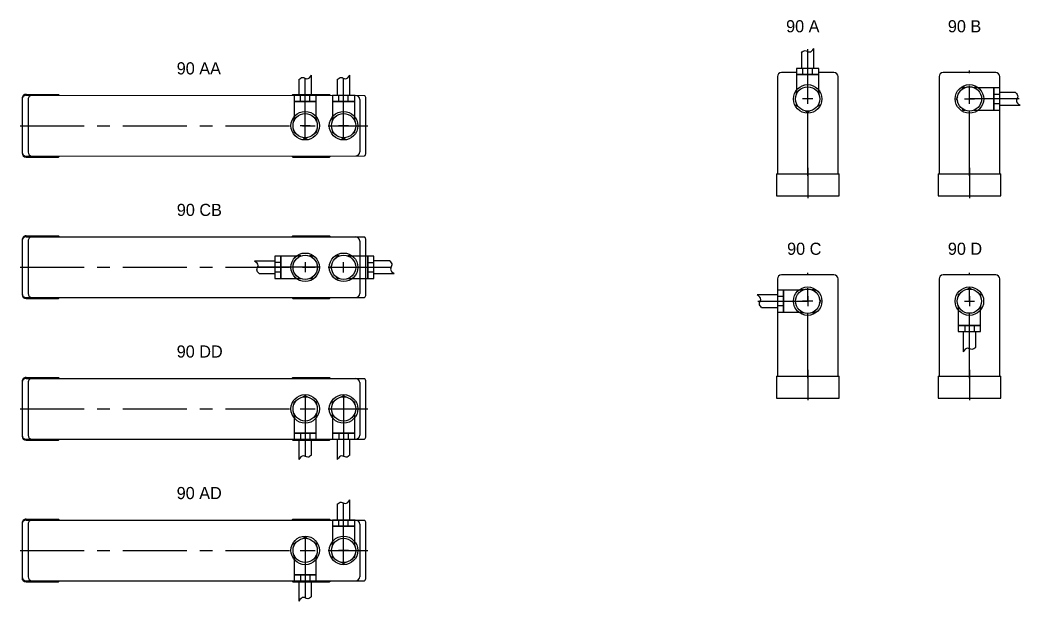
# Model space of a CAD drawing. Header units: millimetres. Extents: x -1175 to 1731, y -317 to 650.
# Drawn here: x -1175.3 to -680.8, y -317.4 to -30.2 of the extents above; entities that cross this region are included whole.
import ezdxf

# ---------------------------------------------------------------- set-up
doc = ezdxf.new("R2010")
doc.units = ezdxf.units.MM
doc.linetypes.add('CENTER', pattern=[50.8, 31.75, -6.35, 6.35, -6.35])

# ---------------------------------------------------------------- blocks, each defined once
blk = doc.blocks.new('A$C6F8D5C32')
at = {"lineweight": 30}
for p, q in [((3.09, 15), (3.09, 25)), ((-3.11, 22.82), (-3.11, 15)), ((-2.34, 12), (-2.34, 15)), ((2.31, 12), (2.31, 15)), ((5.49, 12), (-5.51, 12)), ((-5.51, 12), (-5.51, 2.4)), ((5.49, 2.4), (5.49, 12))]:
    blk.add_line(p, q, dxfattribs=at)
at = {"color": 4, "linetype": 'CENTER'}
for p, q in [((0, -7.05), (-0.02, 23.48)), ((2.5, 0), (-2.5, 0))]:
    blk.add_line(p, q, dxfattribs=at)
at = {"lineweight": 30}
blk.add_lwpolyline([(5.49, 12), (5.49, 15), (-5.51, 15), (-5.51, 12)], close=True, dxfattribs=at)
for points in [[(-5.51, 3.31), (-5.63, 3.24), (-5.63, 2.1)], [(5.6, 2.1), (5.6, 3.24), (5.49, 3.31)], [(-5.63, -2.1), (-5.63, -3.24), (-4.65, -3.82)], [(4.62, -3.82), (5.6, -3.24), (5.6, -2.1)], [(-1, -5.92), (-0.01, -6.49), (0.97, -5.92)]]:
    blk.add_lwpolyline(points, dxfattribs=at)
for centre, radius in [((0, 0), 7.05), ((-0.01, 0), 6)]:
    blk.add_circle(centre, radius, dxfattribs=at)
at = {"color": 3}
blk.add_open_spline([(-3.11, 22.82), (-2.52, 23.36), (-1.31, 24.48), (1.19, 22.44), (2.41, 24.08), (3.09, 25)], degree=3, knots=[0, 0, 0, 0, 2.134521, 4.399074, 7.237034, 7.237034, 7.237034, 7.237034], dxfattribs=at)

msp = doc.modelspace()

# ---------------------------------------------------------------- linework, layer by layer
at = {"lineweight": 30}
for p, q in [((-782.67, -54.19), (-782.67, -44.19)), ((-788.87, -46.38), (-788.87, -54.19)), ((-788.09, -57.19), (-788.09, -54.19)), ((-783.44, -57.19), (-783.44, -54.19)), ((-800.75, -58.19), (-800.75, -106.19)), ((-791.27, -56.19), (-798.75, -56.19)), ((-780.27, -57.19), (-791.27, -57.19)), ((-791.27, -57.19), (-791.27, -66.79)), ((-772.75, -56.19), (-780.27, -56.19)), ((-780.27, -66.79), (-780.27, -57.19)), ((-770.75, -106.19), (-770.75, -58.19)), ((-720.75, -58.19), (-720.75, -106.19)), ((-692.75, -56.19), (-718.75, -56.19)), ((-690.75, -106.19), (-690.75, -58.19)), ((-693.75, -63.68), (-703.35, -63.68)), ((-693.75, -74.68), (-693.75, -63.68)), ((-1174.3, -68.92), (-1174.3, -95.94)), ((-1172.3, -66.92), (-1156.32, -66.93)), ((-1172.3, -67.42), (-1004.95, -67.45)), ((-1156.32, -66.93), (-1155.82, -67.43)), ((-1040.32, -66.94), (-1040.82, -67.44)), ((-1040.32, -66.94), (-1022.32, -66.94)), ((-1022.32, -66.94), (-1021.82, -67.44)), ((-1004.28, -95.94), (-1004.28, -68.95)), ((-693.75, -66.85), (-690.75, -66.85)), ((-682.94, -66.08), (-690.75, -66.08)), ((-1171.3, -69.42), (-1171.3, -95.44)), ((-1007.3, -69.44), (-1007.28, -95.41)), ((-693.75, -71.5), (-690.75, -71.5)), ((-690.75, -72.28), (-680.75, -72.28)), ((-703.35, -74.68), (-693.75, -74.68)), ((-1172.3, -97.44), (-1004.93, -97.41)), ((-1172.3, -97.94), (-1156.32, -97.94)), ((-1156.32, -97.94), (-1155.82, -97.43)), ((-1040.32, -97.94), (-1040.84, -97.42)), ((-1040.32, -97.94), (-1022.32, -97.94)), ((-1022.32, -97.94), (-1021.8, -97.42)), ((-801.25, -106.19), (-770.25, -106.19)), ((-801.25, -106.19), (-801.25, -117.19)), ((-800.75, -106.19), (-770.75, -106.19)), ((-770.25, -117.19), (-770.25, -106.19)), ((-721.25, -106.19), (-690.25, -106.19)), ((-721.25, -106.19), (-721.25, -117.19)), ((-720.75, -106.19), (-690.75, -106.19)), ((-690.25, -117.19), (-690.25, -106.19)), ((-801.25, -117.19), (-770.25, -117.19)), ((-800.75, -117.19), (-770.75, -117.19)), ((-721.25, -117.19), (-690.25, -117.19)), ((-720.75, -117.19), (-690.75, -117.19)), ((-1172.3, -136.92), (-1156.32, -136.93)), ((-1172.3, -137.42), (-1004.95, -137.45)), ((-1156.32, -136.93), (-1155.82, -137.43)), ((-1040.32, -136.94), (-1040.82, -137.44)), ((-1040.32, -136.94), (-1022.32, -136.94)), ((-1022.32, -136.94), (-1021.82, -137.44)), ((-1174.3, -138.92), (-1174.3, -165.94)), ((-1171.3, -139.42), (-1171.3, -165.44)), ((-1007.3, -139.44), (-1007.28, -165.41)), ((-1004.28, -165.94), (-1004.28, -138.95)), ((-800.75, -158.19), (-800.75, -206.19)), ((-772.75, -156.19), (-798.75, -156.19)), ((-770.75, -206.19), (-770.75, -158.19)), ((-720.75, -158.19), (-720.75, -206.19)), ((-692.75, -156.19), (-718.75, -156.19)), ((-690.75, -206.19), (-690.75, -158.19)), ((-1172.3, -167.44), (-1004.93, -167.41)), ((-1172.3, -167.94), (-1156.32, -167.94)), ((-1156.32, -167.94), (-1155.82, -167.43)), ((-1040.32, -167.94), (-1040.84, -167.42)), ((-1040.32, -167.94), (-1022.32, -167.94)), ((-1022.32, -167.94), (-1021.8, -167.42)), ((-800.75, -166.11), (-810.75, -166.11)), ((-797.75, -166.88), (-800.75, -166.88)), ((-788.15, -163.71), (-797.75, -163.71)), ((-797.75, -163.71), (-797.75, -174.71)), ((-808.57, -172.31), (-800.75, -172.31)), ((-797.75, -171.53), (-800.75, -171.53)), ((-711.27, -171.59), (-711.27, -181.19)), ((-700.27, -181.19), (-700.27, -171.59)), ((-797.75, -174.71), (-788.15, -174.71)), ((-711.27, -181.19), (-700.27, -181.19)), ((-708.09, -181.19), (-708.09, -184.19)), ((-703.44, -181.19), (-703.44, -184.19)), ((-708.87, -184.19), (-708.87, -194.19)), ((-702.67, -192.01), (-702.67, -184.19)), ((-1172.3, -206.92), (-1156.32, -206.93)), ((-1172.3, -207.42), (-1004.95, -207.45)), ((-1156.32, -206.93), (-1155.82, -207.43)), ((-1040.32, -206.94), (-1040.82, -207.44)), ((-1040.32, -206.94), (-1022.32, -206.94)), ((-1022.32, -206.94), (-1021.82, -207.44)), ((-801.25, -206.19), (-770.25, -206.19)), ((-801.25, -206.19), (-801.25, -217.19)), ((-800.75, -206.19), (-770.75, -206.19)), ((-770.25, -217.19), (-770.25, -206.19)), ((-721.25, -206.19), (-690.25, -206.19)), ((-721.25, -206.19), (-721.25, -217.19)), ((-720.75, -206.19), (-690.75, -206.19)), ((-690.25, -217.19), (-690.25, -206.19)), ((-1174.3, -208.92), (-1174.3, -235.94)), ((-1171.3, -209.42), (-1171.3, -235.44)), ((-1007.3, -209.44), (-1007.28, -235.41)), ((-1004.28, -235.94), (-1004.28, -208.95)), ((-801.25, -217.19), (-770.25, -217.19)), ((-800.75, -217.19), (-770.75, -217.19)), ((-721.25, -217.19), (-690.25, -217.19)), ((-720.75, -217.19), (-690.75, -217.19)), ((-1172.3, -237.44), (-1004.93, -237.41)), ((-1172.3, -237.94), (-1156.32, -237.94)), ((-1156.32, -237.94), (-1155.82, -237.43)), ((-1040.32, -237.94), (-1040.84, -237.42)), ((-1040.32, -237.94), (-1022.32, -237.94)), ((-1022.32, -237.94), (-1021.8, -237.42)), ((-1172.3, -276.92), (-1156.32, -276.93)), ((-1156.32, -276.93), (-1155.82, -277.43)), ((-1040.32, -276.94), (-1040.82, -277.44)), ((-1040.32, -276.94), (-1022.32, -276.94)), ((-1022.32, -276.94), (-1021.82, -277.44)), ((-1174.3, -278.92), (-1174.31, -305.94)), ((-1172.3, -277.42), (-1004.96, -277.45)), ((-1171.3, -279.42), (-1171.3, -305.44)), ((-1007.3, -279.44), (-1007.28, -305.41)), ((-1004.28, -305.94), (-1004.28, -278.95)), ((-1172.31, -307.94), (-1156.33, -307.94)), ((-1172.3, -307.44), (-1004.94, -307.41)), ((-1156.33, -307.94), (-1155.82, -307.43)), ((-1040.33, -307.94), (-1040.84, -307.42)), ((-1040.33, -307.94), (-1022.33, -307.94)), ((-1022.33, -307.94), (-1021.81, -307.42))]:
    msp.add_line(p, q, dxfattribs=at)
at = {"color": 4, "linetype": 'CENTER'}
for p, q in [((-785.77, -44.56), (-785.77, -69.19)), ((-785.75, -107.19), (-785.75, -55.19)), ((-705.75, -107.19), (-705.75, -55.19)), ((-783.25, -69.19), (-788.25, -69.19)), ((-785.75, -71.69), (-785.75, -66.69)), ((-708.25, -69.19), (-703.25, -69.19)), ((-705.75, -71.69), (-705.75, -66.69)), ((-681.12, -69.18), (-705.75, -69.18)), ((-1175.3, -82.43), (-1003.28, -82.44)), ((-785.75, -103.19), (-785.75, -118.19)), ((-705.75, -103.19), (-705.75, -118.19)), ((-1175.3, -152.43), (-1003.28, -152.44)), ((-785.75, -207.19), (-785.75, -155.19)), ((-705.75, -207.19), (-705.75, -155.19)), ((-785.75, -166.69), (-785.75, -171.69)), ((-705.78, -166.69), (-705.78, -171.69)), ((-810.38, -169.21), (-785.75, -169.21)), ((-783.25, -169.19), (-788.25, -169.19)), ((-708.28, -169.19), (-703.28, -169.19)), ((-785.75, -203.19), (-785.75, -218.19)), ((-705.75, -203.19), (-705.75, -218.19)), ((-1175.3, -222.43), (-1003.28, -222.44)), ((-1175.3, -292.43), (-1003.28, -292.44))]:
    msp.add_line(p, q, dxfattribs=at)
at = {"lineweight": 30}
for points in [[(-780.27, -57.19), (-780.27, -54.19), (-791.27, -54.19), (-791.27, -57.19)], [(-693.75, -74.68), (-690.75, -74.68), (-690.75, -63.68), (-693.75, -63.68)], [(-797.75, -163.71), (-800.75, -163.71), (-800.75, -174.71), (-797.75, -174.71)], [(-711.27, -181.19), (-711.27, -184.19), (-700.27, -184.19), (-700.27, -181.19)]]:
    msp.add_lwpolyline(points, close=True, dxfattribs=at)
for points in [[(-707.85, -63.56), (-709, -63.56), (-709.57, -64.55)], [(-702.44, -63.68), (-702.51, -63.56), (-703.65, -63.56)], [(-791.27, -65.88), (-791.39, -65.95), (-791.39, -67.09)], [(-780.15, -67.09), (-780.15, -65.95), (-780.27, -65.88)], [(-711.67, -68.19), (-712.24, -69.18), (-711.67, -70.17)], [(-791.39, -71.29), (-791.39, -72.44), (-790.4, -73.01)], [(-781.14, -73.01), (-780.15, -72.44), (-780.15, -71.29)], [(-709.57, -73.81), (-709, -74.8), (-707.85, -74.8)], [(-786.76, -75.11), (-785.77, -75.68), (-784.78, -75.11)], [(-703.65, -74.8), (-702.51, -74.8), (-702.44, -74.68)], [(-704.78, -163.27), (-705.77, -162.7), (-706.76, -163.27)], [(-787.85, -163.59), (-789, -163.59), (-789.07, -163.71)], [(-781.94, -164.58), (-782.51, -163.59), (-783.65, -163.59)], [(-710.4, -165.38), (-711.39, -165.95), (-711.39, -167.09)], [(-700.15, -167.09), (-700.15, -165.95), (-701.14, -165.38)], [(-779.83, -170.2), (-779.26, -169.21), (-779.83, -168.22)], [(-711.39, -171.29), (-711.39, -172.44), (-711.27, -172.5)], [(-700.27, -172.5), (-700.15, -172.44), (-700.15, -171.29)], [(-783.65, -174.83), (-782.51, -174.83), (-781.94, -173.84)]]:
    msp.add_lwpolyline(points, dxfattribs=at)
msp.add_lwpolyline([(-789.07, -174.71), (-789, -174.83), (-787.85, -174.83)])
for centre, radius in [((-785.75, -69.19), 7.05), ((-785.77, -69.19), 6), ((-705.75, -69.19), 7.05), ((-705.75, -69.18), 6), ((-785.75, -169.19), 7.05), ((-705.78, -169.19), 7.05), ((-705.77, -169.19), 6), ((-785.75, -169.21), 6)]:
    msp.add_circle(centre, radius, dxfattribs=at)
for centre, start, end in [((-798.75, -58.19), 90, 180), ((-772.75, -58.19), 0, 90), ((-718.75, -58.19), 90, 180), ((-692.75, -58.19), 0, 90), ((-1172.3, -68.92), 89.9923, 179.9923), ((-1172.3, -69.42), 89.9923, 179.9923), ((-1169.3, -69.42), 89.9923, 179.9923), ((-1009.3, -69.45), 0.0525, 90.0525), ((-1006.28, -68.95), 359.9923, 48.5827), ((-1172.3, -95.44), 180.0077, 270.0077), ((-1172.3, -95.94), 180, 270), ((-1169.3, -95.44), 180.0077, 270.0077), ((-1009.28, -95.41), 270.0371, 0.0371), ((-1006.28, -95.94), 312.3845, 0), ((-1172.3, -138.92), 89.9923, 179.9923), ((-1172.3, -139.42), 89.9923, 179.9923), ((-1169.3, -139.42), 89.9923, 179.9923), ((-1009.3, -139.45), 0.0525, 90.0525), ((-1006.28, -138.95), 359.9923, 48.5827), ((-798.75, -158.19), 90, 180), ((-772.75, -158.19), 0, 90), ((-718.75, -158.19), 90, 180), ((-692.75, -158.19), 0, 90), ((-1172.3, -165.44), 180.0077, 270.0077), ((-1172.3, -165.94), 180, 270), ((-1169.3, -165.44), 180.0077, 270.0077), ((-1009.28, -165.41), 270.0371, 0.0371), ((-1006.28, -165.94), 312.3845, 0), ((-1172.3, -208.92), 89.9923, 179.9923), ((-1172.3, -209.42), 89.9923, 179.9923), ((-1169.3, -209.42), 89.9923, 179.9923), ((-1009.3, -209.45), 0.0525, 90.0525), ((-1006.28, -208.95), 359.9923, 48.5827), ((-1172.3, -235.44), 180.0077, 270.0077), ((-1172.3, -235.94), 180, 270), ((-1169.3, -235.44), 180.0077, 270.0077), ((-1009.28, -235.41), 270.0371, 0.0371), ((-1006.28, -235.94), 312.3845, 0), ((-1172.3, -278.92), 89.9923, 179.9923), ((-1172.3, -279.42), 89.9923, 179.9923), ((-1169.3, -279.42), 89.9923, 179.9923), ((-1009.3, -279.45), 0.0525, 90.0525), ((-1006.28, -278.95), 359.9923, 48.5827), ((-1172.31, -305.94), 180, 270), ((-1172.3, -305.44), 180.0077, 270.0077), ((-1169.3, -305.44), 180.0077, 270.0077), ((-1009.28, -305.41), 270.0371, 0.0371), ((-1006.28, -305.94), 312.3845, 0)]:
    msp.add_arc(centre, 2, start, end, dxfattribs=at)
at = {"color": 3}
for points in [[(-788.87, -46.38), (-788.28, -45.83), (-787.06, -44.71), (-784.56, -46.76), (-783.34, -45.11), (-782.67, -44.19)], [(-682.94, -66.08), (-682.39, -66.67), (-681.27, -67.88), (-683.32, -70.38), (-681.67, -71.6), (-680.75, -72.28)], [(-808.57, -172.31), (-809.11, -171.72), (-810.24, -170.5), (-808.19, -168), (-809.84, -166.78), (-810.75, -166.11)], [(-702.67, -192.01), (-703.26, -192.55), (-704.47, -193.68), (-706.97, -191.63), (-708.19, -193.27), (-708.87, -194.19)]]:
    msp.add_open_spline(points, degree=3, knots=[0, 0, 0, 0, 2.134521, 4.399074, 7.237034, 7.237034, 7.237034, 7.237034], dxfattribs=at)

# ---------------------------------------------------------------- block references
for p in [(-1034.26, -82.44), (-1015.28, -82.44), (-1015.28, -292.44)]:
    msp.add_blockref('A$C6F8D5C32', p)
for p, rotation in [((-1034.28, -152.43), 90), ((-1015.28, -152.44), 270), ((-1034.29, -222.44), 180), ((-1015.28, -222.44), 180), ((-1034.28, -292.43), 180)]:
    msp.add_blockref('A$C6F8D5C32', p, dxfattribs=dict(rotation=rotation))

# ---------------------------------------------------------------- texts
for s, p in [('90 A', (-796.43, -36.27)), ('90 B', (-716.43, -36.27)), ('90 AA', (-1097.8, -57.08)), ('90 CB', (-1097.75, -127.07)), ('90 C', (-795.93, -146.27)), ('90 D', (-716.43, -146.27)), ('90 DD', (-1097.81, -197.08)), ('90 AD', (-1097.82, -267.06))]:
    msp.add_text(s, height=6).set_placement(p)

doc.saveas('drawing.dxf')
